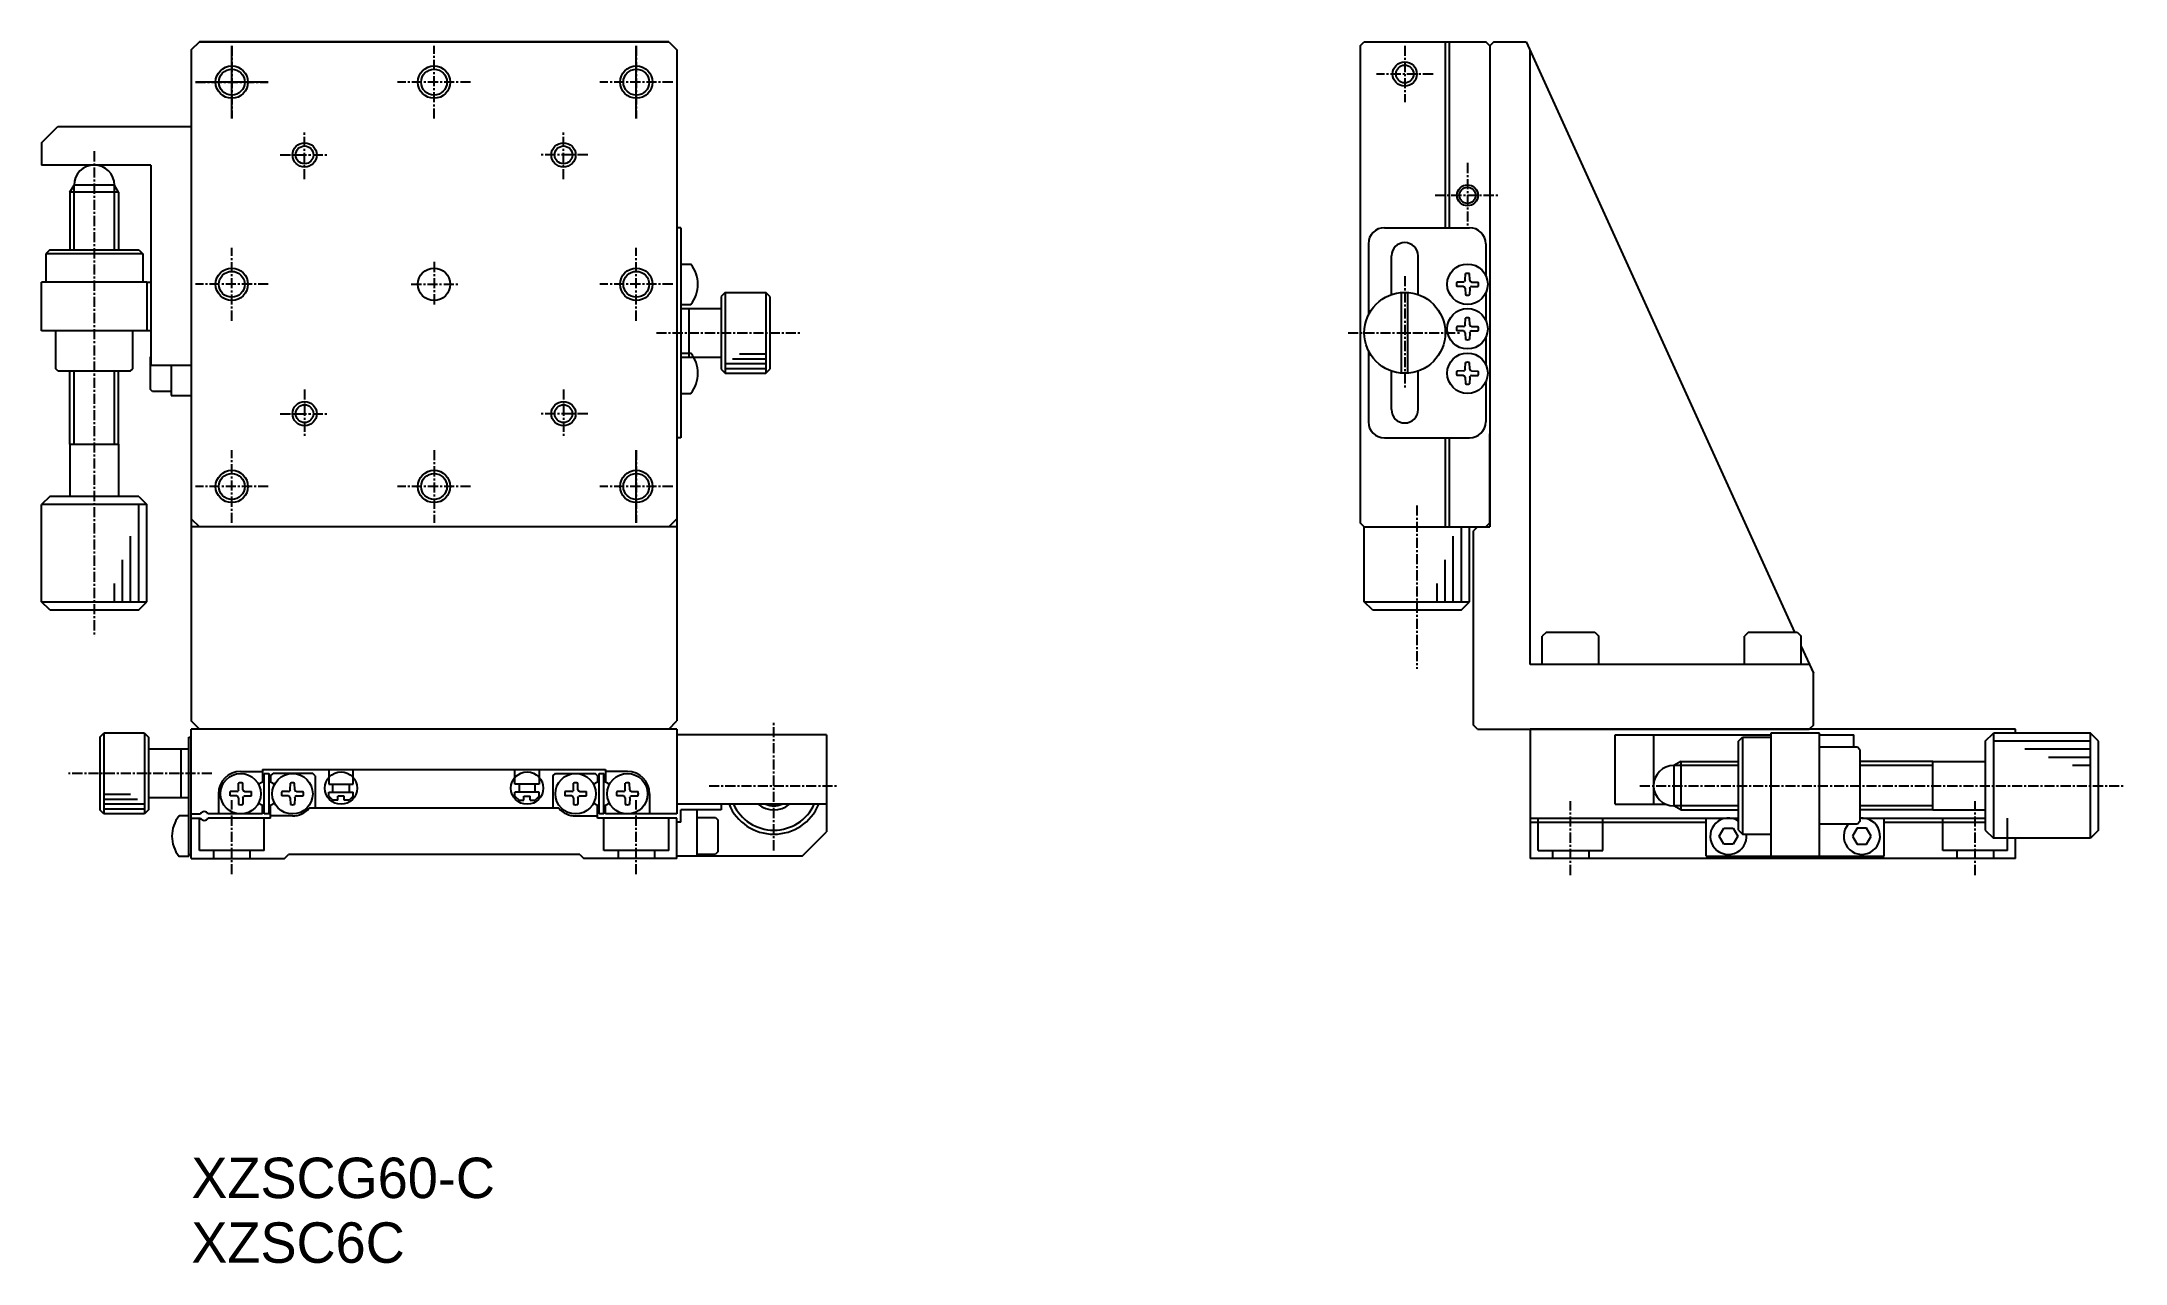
# Model space of a CAD drawing. Extents: x 85 to 343, y -14 to 137.
import ezdxf

# ---------------------------------------------------------------- set-up
doc = ezdxf.new("R2010")
doc.units = 0
doc.linetypes.add('CENTER', pattern=[2, 1.25, -0.25, 0.25, -0.25])
doc.layers.get('0').update_dxf_attribs({"linetype": 'CONTINUOUS'})
doc.layers.add('CENTER', color=1, linetype='CENTER')

msp = doc.modelspace()

# ---------------------------------------------------------------- linework, layer by layer
at = {"color": 7, "linetype": 'CONTINUOUS'}
for p, q in [((103.96, 136.42), (104.96, 137.42)), ((104.96, 137.42), (103.96, 136.42)), ((162.96, 137.42), (104.96, 137.42)), ((104.96, 137.42), (162.96, 137.42)), ((108.96, 127.92), (108.96, 136.92)), ((158.96, 127.92), (158.96, 136.92)), ((162.96, 137.42), (163.96, 136.42)), ((162.96, 137.42), (163.96, 136.42)), ((248.44, 136.92), (248.94, 137.42)), ((248.44, 136.92), (248.44, 77.92)), ((248.94, 137.42), (263.94, 137.42)), ((258.94, 137.42), (258.94, 114.42)), ((259.44, 137.42), (259.44, 114.42)), ((264.44, 136.92), (263.94, 137.42)), ((264.94, 137.42), (264.44, 136.92)), ((264.44, 136.92), (264.44, 77.42)), ((264.44, 136.92), (264.44, 125.92)), ((264.94, 137.42), (268.94, 137.42)), ((268.94, 137.42), (302.12, 64.42)), ((103.96, 136.42), (103.96, 53.42)), ((103.96, 136.42), (103.96, 78.42)), ((163.96, 136.42), (163.96, 53.42)), ((163.96, 136.42), (163.96, 78.42)), ((269.44, 60.42), (269.44, 136.32)), ((113.46, 132.42), (104.46, 132.42)), ((85.46, 124.92), (87.46, 126.92)), ((87.46, 126.92), (103.96, 126.92)), ((85.46, 124.92), (85.46, 122.17)), ((98.96, 122.17), (85.46, 122.17)), ((98.96, 122.17), (98.96, 97.42)), ((88.96, 118.81), (89.46, 119.67)), ((94.96, 118.81), (88.96, 118.81)), ((88.96, 118.81), (88.96, 111.67)), ((94.46, 119.67), (89.46, 119.67)), ((94.96, 118.81), (94.46, 119.67)), ((94.96, 118.81), (94.96, 111.67)), ((164.46, 114.42), (163.96, 114.42)), ((164.46, 114.42), (164.46, 88.42)), ((251.44, 114.42), (261.94, 114.42)), ((86.46, 111.67), (85.96, 111.17)), ((85.96, 111.17), (85.96, 107.67)), ((97.96, 111.17), (85.96, 111.17)), ((86.46, 111.67), (97.46, 111.67)), ((97.46, 111.67), (97.96, 111.17)), ((97.96, 111.17), (97.96, 107.67)), ((249.44, 112.42), (249.44, 103.6)), ((252.29, 106.21), (252.29, 110.92)), ((255.59, 106.07), (255.59, 110.92)), ((263.94, 112.42), (263.94, 108.51)), ((164.46, 109.92), (165.68, 109.92)), ((261.42, 107.92), (261.43, 108.75)), ((261.97, 107.92), (261.95, 108.75)), ((98.46, 107.67), (85.46, 107.67)), ((85.46, 101.67), (85.46, 107.67)), ((98.46, 107.67), (98.46, 101.67)), ((169.96, 106.42), (169.46, 105.92)), ((169.46, 105.92), (169.46, 96.92)), ((169.96, 106.42), (174.96, 106.42)), ((169.96, 106.42), (169.96, 96.42)), ((175.46, 105.92), (174.96, 106.42)), ((174.96, 106.42), (174.96, 96.42)), ((175.46, 105.92), (175.46, 96.92)), ((253.54, 96.44), (253.54, 106.41)), ((254.34, 96.44), (254.34, 106.41)), ((261.21, 107.7), (260.37, 107.68)), ((261.21, 107.15), (260.37, 107.16)), ((261.21, 107.7), (261.34, 107.76)), ((261.21, 107.15), (261.34, 107.09)), ((261.42, 107.92), (261.34, 107.76)), ((261.42, 106.92), (261.34, 107.09)), ((261.42, 106.92), (261.43, 106.1)), ((261.97, 106.92), (261.95, 106.1)), ((261.97, 107.92), (262.04, 107.76)), ((261.97, 106.92), (262.04, 107.09)), ((262.17, 107.7), (262.04, 107.76)), ((262.17, 107.15), (262.04, 107.09)), ((262.17, 107.7), (263.02, 107.68)), ((262.17, 107.15), (263.02, 107.16)), ((263.94, 106.33), (263.94, 103.01)), ((164.46, 104.92), (165.68, 104.92)), ((164.46, 104.42), (169.46, 104.42)), ((165.46, 104.42), (165.46, 98.42)), ((261.42, 102.42), (261.43, 103.25)), ((261.97, 102.42), (261.95, 103.25)), ((98.46, 101.67), (85.46, 101.67)), ((87.21, 96.97), (87.21, 101.67)), ((96.71, 96.97), (96.71, 101.67)), ((261.21, 102.2), (260.37, 102.18)), ((261.21, 101.65), (260.37, 101.66)), ((261.21, 102.2), (261.34, 102.26)), ((261.21, 101.65), (261.34, 101.59)), ((261.42, 102.42), (261.34, 102.26)), ((261.42, 101.42), (261.34, 101.59)), ((261.42, 101.42), (261.43, 100.6)), ((261.97, 101.42), (261.95, 100.6)), ((261.97, 102.42), (262.04, 102.26)), ((261.97, 101.42), (262.04, 101.59)), ((262.17, 102.2), (262.04, 102.26)), ((262.17, 101.65), (262.04, 101.59)), ((262.17, 102.2), (263.02, 102.18)), ((262.17, 101.65), (263.02, 101.66)), ((263.94, 100.83), (263.94, 97.51)), ((98.86, 98.37), (98.96, 98.47)), ((98.86, 98.37), (98.86, 94.47)), ((164.46, 98.92), (165.68, 98.92)), ((164.46, 98.42), (169.46, 98.42)), ((249.44, 99.24), (249.44, 90.42)), ((87.51, 96.67), (87.21, 96.97)), ((96.41, 96.67), (87.51, 96.67)), ((88.96, 87.67), (88.96, 96.67)), ((94.96, 87.67), (94.96, 96.67)), ((96.41, 96.67), (96.71, 96.97)), ((98.96, 97.42), (103.96, 97.42)), ((101.46, 97.42), (101.46, 93.67)), ((169.46, 96.92), (169.96, 96.42)), ((169.96, 96.42), (174.96, 96.42)), ((174.96, 96.42), (175.46, 96.92)), ((252.29, 91.92), (252.29, 96.64)), ((255.59, 91.92), (255.59, 96.78)), ((261.21, 96.7), (260.37, 96.68)), ((261.21, 96.15), (260.37, 96.16)), ((261.21, 96.7), (261.34, 96.76)), ((261.21, 96.15), (261.34, 96.09)), ((261.42, 96.92), (261.34, 96.76)), ((261.42, 95.92), (261.34, 96.09)), ((261.42, 96.92), (261.43, 97.75)), ((261.42, 95.92), (261.43, 95.1)), ((261.97, 96.92), (261.95, 97.75)), ((261.97, 95.92), (261.95, 95.1)), ((261.97, 96.92), (262.04, 96.76)), ((261.97, 95.92), (262.04, 96.09)), ((262.17, 96.7), (262.04, 96.76)), ((262.17, 96.15), (262.04, 96.09)), ((262.17, 96.7), (263.02, 96.68)), ((262.17, 96.15), (263.02, 96.16)), ((263.94, 95.33), (263.94, 90.42)), ((99.16, 94.17), (98.86, 94.47)), ((101.46, 94.17), (99.16, 94.17)), ((101.46, 93.67), (103.96, 93.67)), ((164.46, 93.92), (165.68, 93.92)), ((88.96, 87.67), (94.96, 87.67)), ((88.96, 87.67), (88.96, 81.17)), ((94.96, 87.67), (94.96, 81.17)), ((164.46, 88.42), (163.96, 88.42)), ((251.44, 88.42), (261.94, 88.42)), ((258.94, 88.42), (258.94, 77.42)), ((259.44, 88.42), (259.44, 77.42)), ((264.44, 77.92), (264.44, 88.92)), ((158.96, 77.92), (158.96, 86.92)), ((86.46, 81.17), (85.46, 80.17)), ((85.46, 68.17), (85.46, 80.17)), ((97.46, 81.17), (86.46, 81.17)), ((97.46, 81.17), (98.46, 80.17)), ((98.46, 68.17), (98.46, 80.17)), ((103.96, 78.42), (104.96, 77.42)), ((163.96, 77.42), (103.96, 77.42)), ((162.96, 77.42), (104.96, 77.42)), ((162.96, 77.42), (163.96, 78.42)), ((248.94, 77.42), (248.44, 77.92)), ((248.94, 68.17), (248.94, 77.42)), ((248.94, 77.42), (263.94, 77.42)), ((261.94, 68.17), (261.94, 77.42)), ((262.94, 77.42), (262.44, 76.92)), ((262.94, 77.42), (264.44, 77.42)), ((264.44, 77.92), (263.94, 77.42)), ((262.44, 52.92), (262.44, 76.92)), ((86.46, 67.17), (85.46, 68.17)), ((86.46, 67.17), (97.46, 67.17)), ((97.46, 67.17), (98.46, 68.17)), ((249.94, 67.17), (248.94, 68.17)), ((249.94, 67.17), (260.94, 67.17)), ((260.94, 67.17), (261.94, 68.17)), ((271.44, 64.42), (270.94, 63.92)), ((271.44, 64.42), (277.44, 64.42)), ((277.44, 64.42), (277.94, 63.92)), ((296.44, 64.42), (295.94, 63.92)), ((296.44, 64.42), (302.44, 64.42)), ((302.44, 64.42), (302.94, 63.92)), ((270.94, 60.42), (270.94, 63.92)), ((277.94, 60.42), (277.94, 63.92)), ((295.94, 60.42), (295.94, 63.92)), ((302.94, 60.42), (302.94, 63.92)), ((302.94, 62.62), (304.44, 59.32)), ((303.94, 60.42), (269.44, 60.42)), ((304.44, 52.92), (304.44, 59.32)), ((92.66, 51.42), (93.16, 51.92)), ((98.16, 51.92), (93.16, 51.92)), ((98.16, 51.92), (98.66, 51.42)), ((104.96, 52.42), (103.96, 53.42)), ((103.96, 36.42), (103.96, 52.42)), ((163.96, 52.42), (103.96, 52.42)), ((162.96, 52.42), (163.96, 53.42)), ((163.96, 52.42), (163.96, 41.92)), ((182.46, 51.72), (163.96, 51.72)), ((182.46, 51.72), (182.46, 39.72)), ((262.94, 52.42), (262.44, 52.92)), ((262.94, 52.42), (303.94, 52.42)), ((269.44, 52.42), (269.44, 36.42)), ((329.44, 52.42), (269.44, 52.42)), ((279.94, 43.12), (279.94, 51.72)), ((279.94, 51.72), (299.19, 51.72)), ((284.69, 51.72), (284.69, 43.12)), ((305.19, 51.92), (299.19, 51.92)), ((299.19, 51.92), (299.19, 36.72)), ((304.44, 52.92), (303.94, 52.42)), ((305.19, 36.72), (305.19, 51.92)), ((305.19, 51.72), (309.44, 51.72)), ((309.44, 50.17), (309.44, 51.72)), ((325.69, 50.92), (326.69, 51.92)), ((338.69, 51.92), (326.69, 51.92)), ((329.44, 51.92), (329.44, 52.42)), ((339.69, 50.92), (338.69, 51.92)), ((92.66, 51.42), (92.66, 42.42)), ((98.66, 51.42), (98.66, 42.42)), ((103.66, 49.92), (98.66, 49.92)), ((102.66, 49.92), (102.66, 43.92)), ((103.66, 36.67), (103.66, 51.42)), ((103.66, 51.42), (103.96, 51.42)), ((295.19, 50.92), (295.69, 51.42)), ((295.19, 39.92), (295.19, 50.92)), ((295.69, 51.42), (295.69, 39.42)), ((295.69, 51.42), (299.19, 51.42)), ((309.89, 50.17), (305.19, 50.17)), ((310.19, 49.87), (309.89, 50.17)), ((310.19, 49.87), (310.19, 40.97)), ((325.69, 50.92), (325.69, 39.92)), ((339.69, 39.92), (339.69, 50.92)), ((110.06, 47.17), (112.76, 47.17)), ((112.76, 47.42), (155.16, 47.42)), ((112.76, 47.42), (112.76, 45.84)), ((112.96, 41.92), (112.96, 46.92)), ((112.96, 46.92), (113.56, 46.92)), ((113.56, 41.92), (113.56, 46.92)), ((113.76, 46.62), (114.06, 46.92)), ((113.76, 46.62), (113.76, 45.84)), ((118.96, 46.92), (114.06, 46.92)), ((119.26, 46.62), (118.96, 46.92)), ((119.26, 46.62), (119.26, 42.62)), ((120.96, 47.42), (120.96, 45.62)), ((123.96, 45.62), (123.96, 47.42)), ((143.96, 45.62), (143.96, 47.42)), ((146.96, 47.42), (146.96, 45.62)), ((148.66, 46.62), (148.96, 46.92)), ((148.66, 46.62), (148.66, 42.62)), ((148.96, 46.92), (153.86, 46.92)), ((154.16, 46.62), (153.86, 46.92)), ((154.16, 46.62), (154.16, 45.84)), ((154.36, 41.92), (154.36, 46.92)), ((154.36, 46.92), (154.96, 46.92)), ((154.96, 41.92), (154.96, 46.92)), ((155.16, 47.42), (155.16, 45.84)), ((157.86, 47.17), (155.16, 47.17)), ((288.06, 48.42), (287.19, 47.92)), ((287.19, 47.92), (287.19, 42.92)), ((288.06, 48.42), (288.06, 42.42)), ((288.06, 48.42), (295.19, 48.42)), ((319.19, 48.42), (310.19, 48.42)), ((319.19, 42.42), (319.19, 48.42)), ((319.19, 48.42), (325.69, 48.42)), ((103.66, 43.92), (98.66, 43.92)), ((107.31, 44.42), (107.31, 41.92)), ((109.58, 44.7), (108.74, 44.68)), ((109.58, 44.15), (108.74, 44.16)), ((109.58, 44.7), (109.71, 44.76)), ((109.58, 44.15), (109.71, 44.09)), ((109.79, 44.92), (109.71, 44.76)), ((109.79, 43.92), (109.71, 44.09)), ((109.79, 44.92), (109.8, 45.75)), ((109.79, 43.92), (109.8, 43.1)), ((110.34, 44.92), (110.32, 45.75)), ((110.34, 43.92), (110.32, 43.1)), ((110.34, 44.92), (110.41, 44.76)), ((110.34, 43.92), (110.41, 44.09)), ((110.54, 44.7), (110.41, 44.76)), ((110.54, 44.15), (110.41, 44.09)), ((110.54, 44.7), (111.39, 44.68)), ((110.54, 44.15), (111.39, 44.16)), ((115.98, 44.7), (115.14, 44.68)), ((115.98, 44.15), (115.14, 44.16)), ((115.98, 44.7), (116.11, 44.76)), ((115.98, 44.15), (116.11, 44.09)), ((116.19, 44.92), (116.11, 44.76)), ((116.19, 43.92), (116.11, 44.09)), ((116.19, 44.92), (116.2, 45.75)), ((116.19, 43.92), (116.2, 43.1)), ((116.74, 44.92), (116.72, 45.75)), ((116.74, 43.92), (116.72, 43.1)), ((116.74, 44.92), (116.81, 44.76)), ((116.74, 43.92), (116.81, 44.09)), ((116.94, 44.7), (116.81, 44.76)), ((116.94, 44.15), (116.81, 44.09)), ((116.94, 44.7), (117.79, 44.68)), ((116.94, 44.15), (117.79, 44.16)), ((120.96, 45.62), (123.96, 45.62)), ((120.96, 44.62), (123.96, 44.62)), ((120.96, 44.12), (120.96, 44.62)), ((120.96, 44.12), (121.46, 43.62)), ((121.46, 44.62), (121.46, 45.62)), ((122.06, 43.62), (122.06, 44.12)), ((122.86, 44.12), (122.06, 44.12)), ((122.86, 43.62), (122.86, 44.12)), ((123.46, 45.62), (123.46, 44.62)), ((123.96, 44.12), (123.46, 43.62)), ((123.96, 44.12), (123.96, 44.62)), ((146.96, 45.62), (143.96, 45.62)), ((146.96, 44.62), (143.96, 44.62)), ((143.96, 44.12), (143.96, 44.62)), ((143.96, 44.12), (144.46, 43.62)), ((144.46, 45.62), (144.46, 44.62)), ((145.06, 44.12), (145.86, 44.12)), ((145.06, 43.62), (145.06, 44.12)), ((145.86, 43.62), (145.86, 44.12)), ((146.46, 44.62), (146.46, 45.62)), ((146.96, 44.12), (146.46, 43.62)), ((146.96, 44.12), (146.96, 44.62)), ((150.98, 44.7), (150.14, 44.68)), ((150.98, 44.15), (150.14, 44.16)), ((150.98, 44.7), (151.11, 44.76)), ((150.98, 44.15), (151.11, 44.09)), ((151.19, 44.92), (151.11, 44.76)), ((151.19, 43.92), (151.11, 44.09)), ((151.19, 44.92), (151.2, 45.75)), ((151.19, 43.92), (151.2, 43.1)), ((151.74, 44.92), (151.72, 45.75)), ((151.74, 43.92), (151.72, 43.1)), ((151.74, 44.92), (151.81, 44.76)), ((151.74, 43.92), (151.81, 44.09)), ((151.94, 44.7), (151.81, 44.76)), ((151.94, 44.15), (151.81, 44.09)), ((151.94, 44.7), (152.79, 44.68)), ((151.94, 44.15), (152.79, 44.16)), ((157.38, 44.7), (156.54, 44.68)), ((157.38, 44.15), (156.54, 44.16)), ((157.38, 44.7), (157.51, 44.76)), ((157.38, 44.15), (157.51, 44.09)), ((157.59, 44.92), (157.51, 44.76)), ((157.59, 43.92), (157.51, 44.09)), ((157.59, 44.92), (157.6, 45.75)), ((157.59, 43.92), (157.6, 43.1)), ((158.14, 44.92), (158.12, 45.75)), ((158.14, 43.92), (158.12, 43.1)), ((158.14, 44.92), (158.21, 44.76)), ((158.14, 43.92), (158.21, 44.09)), ((158.34, 44.7), (158.21, 44.76)), ((158.34, 44.15), (158.21, 44.09)), ((158.34, 44.7), (159.19, 44.68)), ((158.34, 44.15), (159.19, 44.16)), ((160.61, 44.42), (160.61, 41.92)), ((93.16, 41.92), (92.66, 42.42)), ((98.16, 41.92), (93.16, 41.92)), ((98.66, 42.42), (98.16, 41.92)), ((103.66, 41.67), (102.44, 41.67)), ((103.96, 41.92), (105.1, 41.92)), ((103.96, 41.42), (105.1, 41.42)), ((112.76, 41.92), (106.02, 41.92)), ((113.76, 41.42), (106.02, 41.42)), ((112.76, 41.92), (112.76, 43.01)), ((113.56, 41.92), (112.96, 41.92)), ((113.76, 41.42), (113.76, 43.01)), ((116.46, 41.67), (113.76, 41.67)), ((149.38, 42.62), (118.54, 42.62)), ((122.06, 43.62), (121.46, 43.62)), ((123.46, 43.62), (122.86, 43.62)), ((144.46, 43.62), (145.06, 43.62)), ((145.86, 43.62), (146.46, 43.62)), ((151.46, 41.67), (154.16, 41.67)), ((154.16, 41.42), (154.16, 43.01)), ((163.96, 41.42), (154.16, 41.42)), ((154.96, 41.92), (154.36, 41.92)), ((155.16, 41.92), (155.16, 43.01)), ((163.96, 41.92), (155.16, 41.92)), ((182.46, 43.12), (163.96, 43.12)), ((163.96, 36.42), (163.96, 41.42)), ((169.46, 42.42), (164.46, 42.42)), ((164.46, 40.92), (164.46, 42.42)), ((166.46, 42.42), (166.46, 36.72)), ((166.46, 41.47), (168.76, 41.47)), ((168.76, 41.47), (169.06, 41.17)), ((169.46, 43.12), (169.46, 42.42)), ((269.44, 41.42), (295.19, 41.42)), ((279.94, 43.12), (286.21, 43.12)), ((288.06, 42.42), (287.19, 42.92)), ((288.06, 42.42), (295.19, 42.42)), ((291.19, 36.72), (291.19, 41.42)), ((319.19, 42.42), (310.19, 42.42)), ((310.44, 41.42), (325.69, 41.42)), ((313.19, 36.72), (313.19, 41.42)), ((319.19, 42.42), (325.69, 42.42)), ((164.46, 40.92), (163.96, 40.92)), ((169.06, 37.27), (169.06, 41.17)), ((179.46, 36.72), (182.46, 39.72)), ((269.44, 40.92), (291.19, 40.92)), ((292.79, 39.17), (293.36, 40.17)), ((293.36, 38.17), (292.79, 39.17)), ((293.36, 40.17), (294.52, 40.17)), ((294.52, 40.17), (295.1, 39.17)), ((295.1, 39.17), (294.52, 38.17)), ((295.19, 39.92), (295.69, 39.42)), ((295.69, 39.42), (299.19, 39.42)), ((309.89, 40.67), (305.19, 40.67)), ((309.86, 40.17), (309.29, 39.17)), ((309.29, 39.17), (309.86, 38.17)), ((311.02, 40.17), (309.86, 40.17)), ((310.19, 40.97), (309.89, 40.67)), ((311.6, 39.17), (311.02, 40.17)), ((311.02, 38.17), (311.6, 39.17)), ((313.19, 40.92), (325.69, 40.92)), ((325.69, 39.92), (326.69, 38.92)), ((338.69, 38.92), (326.69, 38.92)), ((329.44, 36.42), (329.44, 38.92)), ((339.69, 39.92), (338.69, 38.92)), ((103.66, 36.67), (102.44, 36.67)), ((103.66, 36.92), (103.96, 36.92)), ((103.96, 36.42), (115.46, 36.42)), ((115.46, 36.42), (115.96, 36.92)), ((151.96, 36.92), (115.96, 36.92)), ((151.96, 36.92), (152.46, 36.42)), ((163.96, 36.42), (152.46, 36.42)), ((179.46, 36.72), (163.96, 36.72)), ((166.46, 36.97), (168.76, 36.97)), ((169.06, 37.27), (168.76, 36.97)), ((329.44, 36.42), (269.44, 36.42)), ((291.19, 36.72), (313.19, 36.72)), ((294.52, 38.17), (293.36, 38.17)), ((309.86, 38.17), (311.02, 38.17))]:
    msp.add_line(p, q, dxfattribs=at)
at = {"color": 3, "linetype": 'CONTINUOUS'}
for p, q in [((89.46, 111.67), (89.46, 119.67)), ((94.46, 111.67), (94.46, 119.67)), ((170.83, 98.22), (174.96, 98.22)), ((171.7, 98.82), (174.96, 98.82)), ((89.46, 87.67), (89.46, 96.67)), ((94.46, 87.67), (94.46, 96.67)), ((169.96, 97.62), (174.96, 97.62)), ((169.96, 97.02), (174.96, 97.02)), ((98.46, 80.17), (85.46, 80.17)), ((97.46, 68.17), (97.46, 80.17)), ((260.94, 68.17), (260.94, 77.42)), ((96.46, 68.17), (96.46, 76.29)), ((259.94, 68.17), (259.94, 76.29)), ((95.46, 68.17), (95.46, 73.34)), ((258.94, 68.17), (258.94, 73.34)), ((94.46, 68.17), (94.46, 70.41)), ((257.94, 68.17), (257.94, 70.41)), ((85.46, 68.17), (98.46, 68.17)), ((248.94, 68.17), (261.94, 68.17)), ((93.16, 51.92), (93.16, 41.92)), ((98.16, 51.92), (98.16, 41.92)), ((326.69, 51.92), (326.69, 38.92)), ((338.69, 38.92), (338.69, 51.92)), ((338.69, 50.92), (326.69, 50.92)), ((338.69, 49.92), (330.58, 49.92)), ((295.19, 47.92), (287.19, 47.92)), ((319.19, 47.92), (310.19, 47.92)), ((338.69, 48.92), (333.52, 48.92)), ((338.69, 47.92), (336.46, 47.92)), ((96.43, 44.32), (93.16, 44.32)), ((97.3, 43.72), (93.16, 43.72)), ((98.16, 43.12), (93.16, 43.12)), ((98.16, 42.52), (93.16, 42.52)), ((104.96, 37.42), (104.96, 41.42)), ((112.96, 37.42), (112.96, 41.42)), ((154.96, 37.42), (154.96, 41.42)), ((162.96, 37.42), (162.96, 41.42)), ((270.44, 37.42), (270.44, 41.42)), ((278.44, 37.42), (278.44, 41.42)), ((295.19, 42.92), (287.19, 42.92)), ((319.19, 42.92), (310.19, 42.92)), ((320.44, 37.42), (320.44, 41.42)), ((328.44, 37.42), (328.44, 41.42)), ((112.96, 37.42), (104.96, 37.42)), ((106.71, 37.42), (106.71, 36.42)), ((111.21, 37.42), (111.21, 36.42)), ((162.96, 37.42), (154.96, 37.42)), ((156.71, 37.42), (156.71, 36.42)), ((161.21, 37.42), (161.21, 36.42)), ((270.44, 37.42), (278.44, 37.42)), ((272.19, 37.42), (272.19, 36.42)), ((276.69, 37.42), (276.69, 36.42)), ((328.44, 37.42), (320.44, 37.42)), ((322.19, 37.42), (322.19, 36.42)), ((326.69, 37.42), (326.69, 36.42))]:
    msp.add_line(p, q, dxfattribs=at)
for centre, radius in [((108.96, 132.42), 2), ((133.96, 132.42), 2), ((158.96, 132.42), 2), ((253.94, 133.42), 1.5), ((117.96, 123.42), 1.5), ((149.96, 123.42), 1.5), ((261.69, 118.42), 1.3), ((108.96, 107.42), 2), ((158.96, 107.42), 2), ((117.96, 91.42), 1.5), ((149.96, 91.42), 1.5), ((108.96, 82.42), 2), ((133.96, 82.42), 2), ((158.96, 82.42), 2), ((122.46, 45.12), 2), ((145.46, 45.12), 2)]:
    msp.add_circle(centre, radius, dxfattribs=at)
at = {"color": 7, "linetype": 'CONTINUOUS'}
for centre, radius in [((108.96, 132.42), 1.6), ((133.96, 132.42), 1.6), ((158.96, 132.42), 1.6), ((253.94, 133.42), 1.1), ((117.96, 123.42), 1.1), ((149.96, 123.42), 1.1), ((261.69, 118.42), 1), ((108.96, 107.42), 1.6), ((133.96, 107.42), 2), ((158.96, 107.42), 1.6), ((261.69, 107.42), 2.5), ((253.94, 101.42), 5), ((261.69, 101.92), 2.5), ((261.69, 96.42), 2.5), ((117.96, 91.42), 1.1), ((149.96, 91.42), 1.1), ((108.96, 82.42), 1.6), ((133.96, 82.42), 1.6), ((158.96, 82.42), 1.6), ((110.06, 44.42), 2.5), ((116.46, 44.42), 2.5), ((151.46, 44.42), 2.5), ((157.86, 44.42), 2.5)]:
    msp.add_circle(centre, radius, dxfattribs=at)
for centre, radius, start, end in [((91.96, 119.67), 2.5, 360, 180), ((251.44, 112.42), 2, 90, 180), ((261.94, 112.42), 2, 0, 90), ((253.94, 110.92), 1.65, 0, 180), ((162.56, 107.42), 4, 321.3178, 38.6822), ((261.69, 107.42), 1.35, 78.8959, 101.1041), ((98.46, 110.67), 3, 270, 279.5941), ((261.69, 107.42), 1.35, 168.8959, 191.1041), ((261.69, 107.42), 1.35, 258.8959, 281.1041), ((261.69, 107.42), 1.35, 348.8959, 11.1041), ((261.69, 101.92), 1.35, 78.8959, 101.1041), ((98.46, 98.67), 3, 80.4059, 90), ((261.69, 101.92), 1.35, 168.8959, 191.1041), ((261.69, 101.92), 1.35, 258.8959, 281.1041), ((261.69, 101.92), 1.35, 348.8959, 11.1041), ((162.56, 96.42), 4, 321.3178, 38.6822), ((261.69, 96.42), 1.35, 168.8959, 191.1041), ((261.69, 96.42), 1.35, 78.8959, 101.1041), ((261.69, 96.42), 1.35, 348.8959, 11.1041), ((261.69, 96.42), 1.35, 258.8959, 281.1041), ((251.44, 90.42), 2, 180, 270), ((253.94, 91.92), 1.65, 180, 0), ((261.94, 90.42), 2, 270, 0), ((110.06, 44.42), 2.75, 90, 180), ((157.86, 44.42), 2.75, 0, 90), ((287.19, 45.42), 2.5, 90, 270), ((110.06, 44.42), 1.35, 168.8959, 191.1041), ((110.06, 44.42), 1.35, 78.8959, 101.1041), ((110.06, 44.42), 1.35, 348.8959, 11.1041), ((113.26, 44.42), 1.5, 101.537, 130.5416), ((113.26, 44.42), 1.5, 49.4584, 78.4631), ((116.46, 44.42), 1.35, 168.8959, 191.1041), ((116.46, 44.42), 1.35, 78.8959, 101.1041), ((116.46, 44.42), 1.35, 348.8959, 11.1041), ((151.46, 44.42), 1.35, 168.8959, 191.1041), ((151.46, 44.42), 1.35, 78.8959, 101.1041), ((151.46, 44.42), 1.35, 348.8959, 11.1041), ((154.66, 44.42), 1.5, 101.537, 130.5416), ((154.66, 44.42), 1.5, 49.4584, 78.4631), ((157.86, 44.42), 1.35, 168.8959, 191.1041), ((157.86, 44.42), 1.35, 78.8959, 101.1041), ((157.86, 44.42), 1.35, 348.8959, 11.1041), ((105.56, 39.17), 4, 141.3178, 218.6822), ((105.56, 41.72), 0.5, 23.5782, 156.4218), ((105.56, 41.62), 0.5, 203.5782, 336.4218), ((110.06, 44.42), 1.35, 258.8959, 281.1041), ((113.26, 44.42), 1.5, 229.4584, 258.463), ((113.26, 44.42), 1.5, 281.537, 310.5416), ((116.46, 44.42), 1.35, 258.8959, 281.1041), ((116.46, 44.42), 2.75, 270, 319.1149), ((151.46, 44.42), 2.75, 220.8851, 270), ((151.46, 44.42), 1.35, 258.8959, 281.1041), ((154.66, 44.42), 1.5, 229.4584, 258.463), ((154.66, 44.42), 1.5, 281.537, 310.5416), ((157.86, 44.42), 1.35, 258.8959, 281.1041), ((175.96, 45.42), 6, 202.5403, 337.4597), ((175.96, 45.42), 3, 230.0556, 309.9444), ((175.96, 45.42), 2.5, 246.9263, 293.0737), ((293.94, 39.17), 2.25, 56.251, 6.3794), ((310.44, 39.17), 2.25, 138.1897, 96.3794)]:
    msp.add_arc(centre, radius, start, end, dxfattribs=at)
at = {"color": 3, "linetype": 'CONTINUOUS'}
msp.add_arc((175.96, 45.42), 5.5, 204.7199, 335.2801, dxfattribs=at)
at = {"layer": 'CENTER', "color": 1, "linetype": 'CENTER'}
for p, q in [((108.96, 136.92), (108.96, 127.92)), ((133.96, 127.92), (133.96, 136.92)), ((158.96, 136.92), (158.96, 127.92)), ((253.94, 136.92), (253.94, 129.92)), ((104.46, 132.42), (113.46, 132.42)), ((138.46, 132.42), (129.46, 132.42)), ((163.46, 132.42), (154.46, 132.42)), ((163.46, 132.42), (154.46, 132.42)), ((257.44, 133.42), (250.44, 133.42)), ((117.96, 120.42), (117.96, 126.42)), ((149.96, 120.42), (149.96, 126.42)), ((91.96, 123.87), (91.96, 63.86)), ((114.96, 123.42), (120.96, 123.42)), ((152.96, 123.42), (146.96, 123.42)), ((261.69, 122.42), (261.69, 114.42)), ((257.69, 118.42), (265.69, 118.42)), ((108.96, 102.92), (108.96, 111.92)), ((158.96, 102.92), (158.96, 111.92)), ((133.96, 110.18), (133.96, 104.77)), ((253.94, 108.42), (253.94, 94.42)), ((113.46, 107.42), (104.46, 107.42)), ((131.15, 107.42), (137.1, 107.42)), ((163.46, 107.42), (154.46, 107.42)), ((161.44, 101.42), (179.33, 101.42)), ((246.94, 101.42), (260.94, 101.42)), ((117.96, 94.42), (117.96, 88.42)), ((149.96, 94.42), (149.96, 88.42)), ((114.96, 91.42), (120.96, 91.42)), ((152.96, 91.42), (146.96, 91.42)), ((108.96, 77.92), (108.96, 86.92)), ((133.96, 86.92), (133.96, 77.92)), ((158.96, 86.92), (158.96, 77.92)), ((113.46, 82.42), (104.46, 82.42)), ((138.46, 82.42), (129.46, 82.42)), ((163.46, 82.42), (154.46, 82.42)), ((163.46, 82.42), (154.46, 82.42)), ((255.44, 80.06), (255.44, 59.85)), ((175.96, 37.42), (175.96, 53.42)), ((106.49, 46.92), (88.79, 46.92)), ((167.96, 45.42), (183.96, 45.42)), ((283, 45.42), (343, 45.42)), ((108.96, 34.47), (108.96, 43.62)), ((158.96, 34.47), (158.96, 43.62)), ((274.44, 34.37), (274.44, 43.51)), ((324.44, 34.37), (324.44, 43.51))]:
    msp.add_line(p, q, dxfattribs=at)

# ---------------------------------------------------------------- texts
at = {"color": 7, "linetype": 'CONTINUOUS'}
for s, p in [('XZSCG60-C', (103.96, -5.58)), ('XZSC6C', (103.96, -13.58))]:
    msp.add_text(s, height=5, dxfattribs=at).set_placement(p)

doc.saveas('drawing.dxf')
